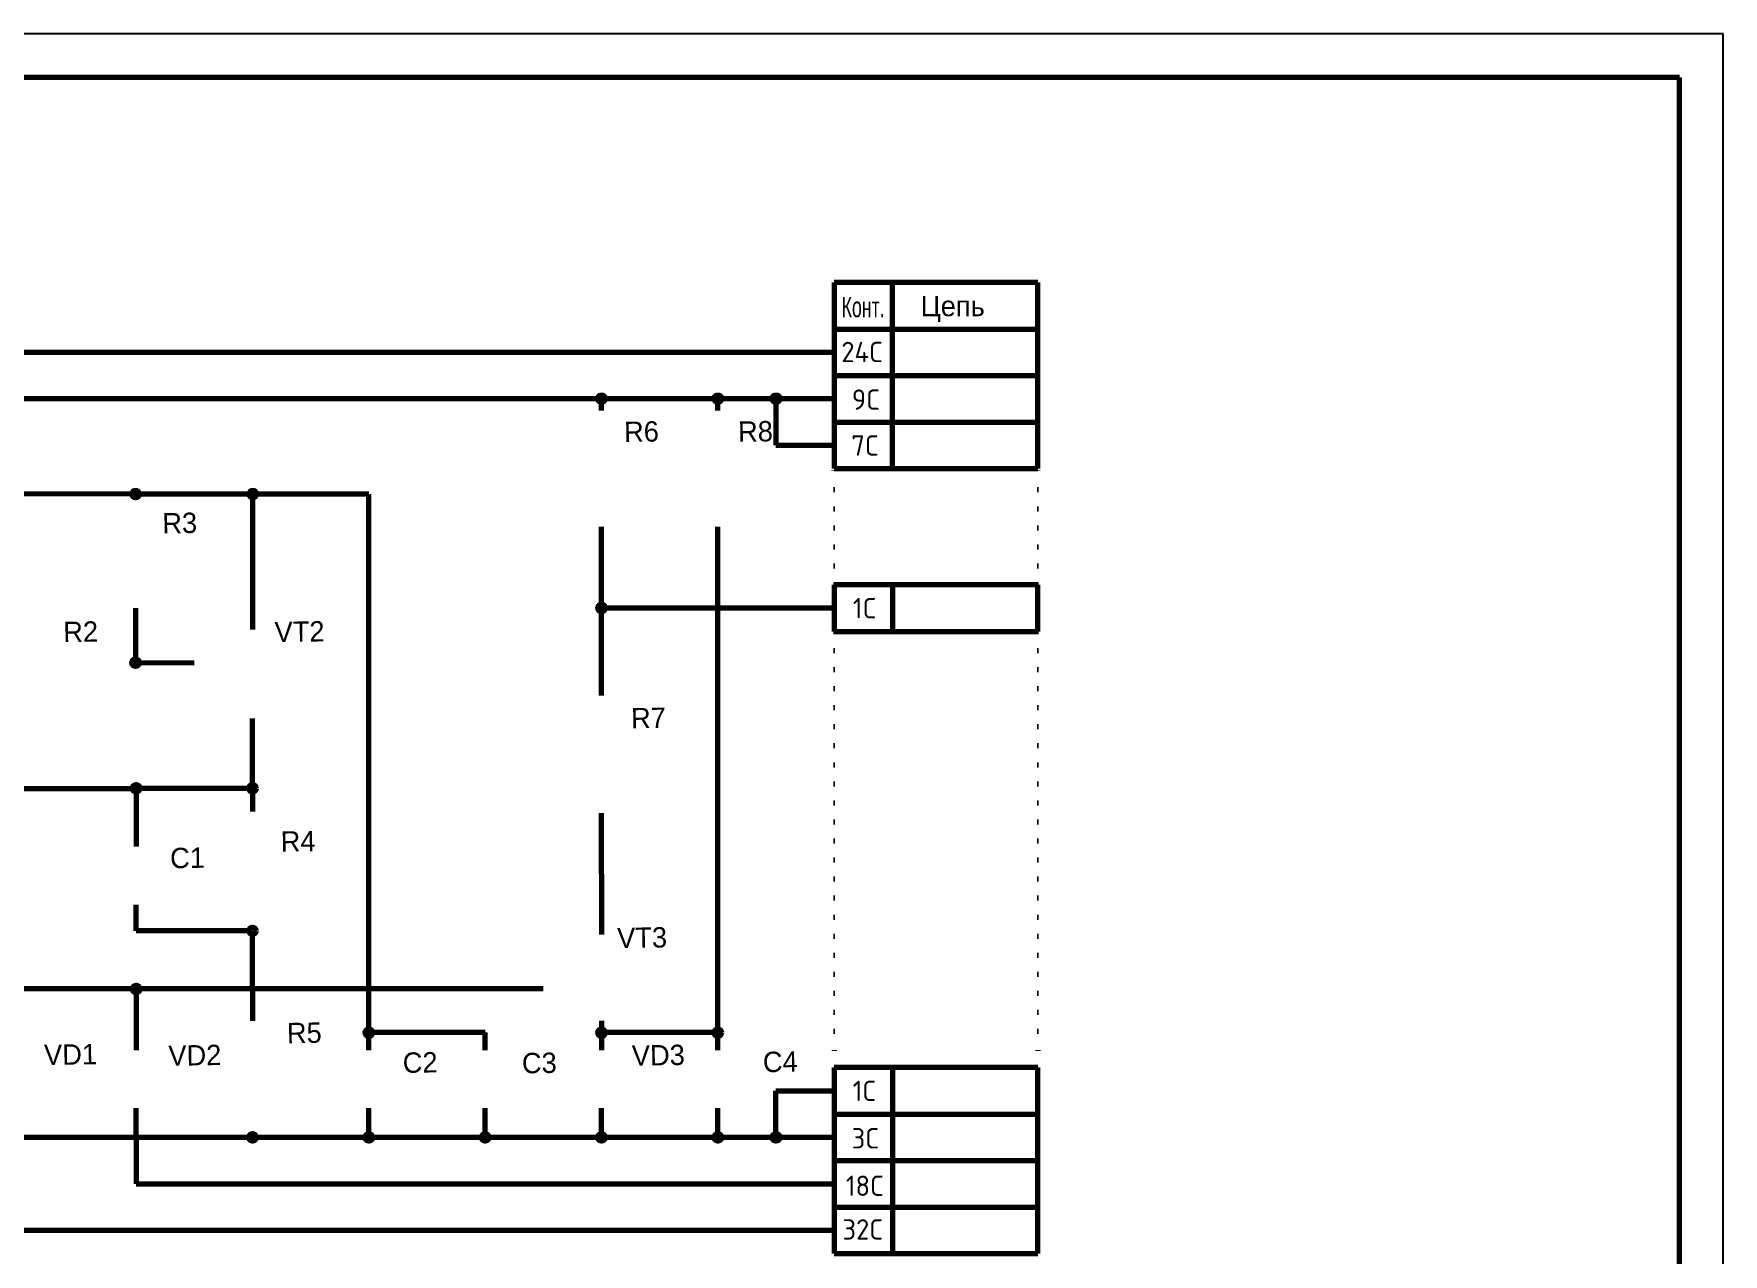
# Model space of a CAD drawing. Extents: x -103 to 643, y -127 to 210.
# Drawn here: x 52.4 to 342.8, y -0.1 to 209.8 of the extents above; entities that cross this region are included whole.
import ezdxf

# ---------------------------------------------------------------- set-up
doc = ezdxf.new("R2010")
doc.units = 0
doc.linetypes.add('DOT2', pattern=[3.175, 0, -3.175])
doc.layers.get('0').update_dxf_attribs({"linetype": 'CONTINUOUS', "lineweight": 25})
doc.layers.add('Схема', color=7, linetype='CONTINUOUS', lineweight=50)
doc.styles.add('cyrillic_ii', font='cyrillic_ii')
doc.styles.get("Standard").update_dxf_attribs({"font": 'standard'})

msp = doc.modelspace()

# ---------------------------------------------------------------- linework, layer by layer
for p, q in [((342.84, 209.77), (-102.66, 209.77)), ((342.84, -105.23), (342.84, 209.77))]:
    msp.add_line(p, q)
at = {"lineweight": 70}
for p, q in [((335.34, 202.27), (-72.66, 202.27)), ((335.34, -97.73), (335.34, 202.27)), ((5, 155), (190, 155)), ((190, 147), (20, 147)), ((150, 145), (150, 147)), ((170, 145), (170, 147)), ((180, 147), (180, 139)), ((180, 139), (190, 139)), ((110, 130.6), (69.9, 130.6)), ((90.05, 107.3), (90.05, 130.6)), ((110, 45.5), (110, 130.6)), ((69.9, 111), (69.9, 101.5)), ((190, 111), (150, 111)), ((50, 80), (70, 80)), ((70, 20), (70, 12)), ((70, 12), (190, 12)), ((10, 4), (190, 4))]:
    msp.add_line(p, q, dxfattribs=at)
at = {"linetype": 'CONTINUOUS', "lineweight": 70}
for p, q in [((69.9, 130.64), (20.04, 130.58)), ((150.03, 54.85), (150.01, 75.74)), ((180, 28), (190, 28)), ((180, 20), (180, 28))]:
    msp.add_line(p, q, dxfattribs=at)
at = {"lineweight": 70}
for centre in [(150, 147), (170, 147), (180, 147), (69.9, 130.6), (90.05, 130.6), (150, 111), (69.9, 101.6), (70, 80), (90, 80), (90, 55.5), (70, 45.5), (110, 38), (150, 38), (170, 38), (90, 20), (110, 20), (130, 20), (150, 20), (170, 20), (180, 20)]:
    msp.add_circle(centre, 0.65, dxfattribs=at)
at = {"layer": 'Схема', "lineweight": 70}
for p, q in [((225, 167), (190, 167)), ((190, 167), (190, 135)), ((200, 135), (200, 167)), ((225, 135), (225, 167)), ((190, 159), (225, 159)), ((190, 151), (225, 151)), ((190, 143), (225, 143)), ((190, 135), (225, 135)), ((150, 96), (150, 125)), ((170, 35), (170, 125)), ((225, 115), (190, 115)), ((190, 115), (190, 107)), ((200, 115), (200, 107)), ((225, 107), (225, 115)), ((190, 107), (225, 107)), ((90, 80), (90, 92)), ((90, 80), (70, 80)), ((70, 80), (70, 70)), ((90, 80), (90, 76)), ((70, 55.5), (70, 60)), ((90, 55.5), (70, 55.5)), ((90, 45.5), (90, 55.5)), ((140, 45.5), (50, 45.5)), ((70, 45.5), (70, 35)), ((90, 45.5), (90, 40)), ((110, 35), (110, 45.5)), ((130, 38), (110, 38)), ((130, 35), (130, 38)), ((150.02, 40), (150, 35)), ((170, 38), (150.04, 38.01)), ((190, 32), (190, 0)), ((225, 32), (190, 32)), ((200, 32), (200, 0)), ((225, 0), (225, 32)), ((70, 20), (70, 25)), ((110, 20), (110, 25)), ((130, 20), (130, 25)), ((150, 20), (150, 25)), ((170, 20), (170, 25)), ((190, 24), (225, 24)), ((20, 20), (190, 20)), ((190, 16), (225, 16)), ((190, 8), (225, 8)), ((190, 0), (225, 0))]:
    msp.add_line(p, q, dxfattribs=at)
at = {"layer": 'Схема', "linetype": 'DOT2', "lineweight": 70}
for p, q in [((190, 115), (190, 135)), ((225, 115), (225, 135)), ((190, 107), (190, 32)), ((225, 107), (225, 32))]:
    msp.add_line(p, q, dxfattribs=at)
at = {"layer": 'Схема', "linetype": 'CONTINUOUS', "lineweight": 70}
msp.add_line((80, 101.56), (69.99, 101.61), dxfattribs=at)

# ---------------------------------------------------------------- texts
at = {"style": 'cyrillic_ii', "width": 0.65}
msp.add_text('Конт.', height=3.5, dxfattribs=at).set_placement((191.29, 161.03))
at = {"style": 'cyrillic_ii'}
msp.add_text('Цепь', height=3.5, dxfattribs=at).set_placement((204.86, 161.2))
for s, p in [('24C', (191.23, 153.3)), ('9C', (193.05, 145.11)), ('7C', (192.95, 137.22))]:
    msp.add_text(s, height=3.5).set_placement(p)
for s, p in [('R6', (153.91, 139.55)), ('R8', (173.51, 139.59)), ('R3', (74.53, 123.83)), ('R2', (57.5, 105.14)), ('VT2', (93.83, 105.13)), ('R7', (155.11, 90.31)), ('R4', (94.88, 69.1)), ('C1', (75.87, 66.25)), ('VT3', (152.72, 52.5)), ('R5', (95.95, 36.16)), ('VD1', (54.2, 32.4)), ('VD2', (75.57, 32.27)), ('VD3', (155.25, 32.28)), ('C2', (115.86, 31.06)), ('C3', (136.35, 30.98)), ('C4', (177.77, 31.18))]:
    msp.add_text(s, height=3.5, rotation=1, dxfattribs=at).set_placement(p)
at = {"lineweight": 35}
for s, p in [('1C', (193.22, 109.24)), ('1C', (193.18, 26.23)), ('18C', (192, 9.91)), ('32C', (191.43, 2.4))]:
    msp.add_text(s, height=3.5, dxfattribs=at).set_placement(p)
at = {"layer": 'Схема', "lineweight": 35}
msp.add_text('3C', height=3.5, dxfattribs=at).set_placement((193.01, 18.07))

doc.saveas('drawing.dxf')
